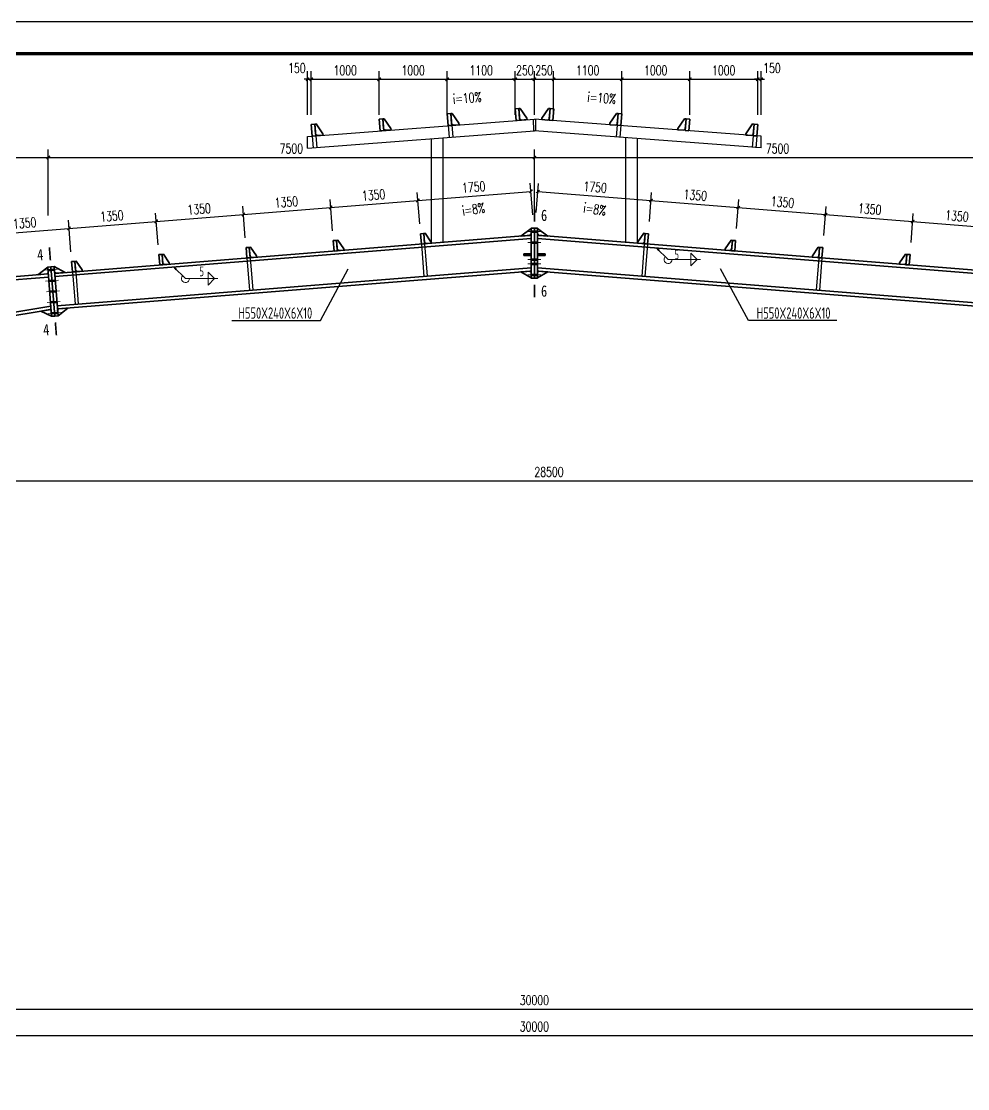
# Model space of a CAD drawing. Extents: x 14475413 to 15955882, y -732572 to -282951.
# Drawn here: x 15584954 to 15614153, y -499752 to -466825 of the extents above; entities that cross this region are included whole.
import ezdxf
from ezdxf.enums import TextEntityAlignment as Align

# ---------------------------------------------------------------- set-up
doc = ezdxf.new("R2010")
doc.units = 0
doc.header["$LTSCALE"] = 1000
doc.header["$MEASUREMENT"] = 0
for name, color, linetype, lineweight in [('10', 7, 'Continuous', 35), ('114', 2, 'Continuous', 18), ('12', 2, 'Continuous', 35), ('14', 2, 'Continuous', 35), ('焊缝标注', 9, 'Continuous', 18)]:
    doc.layers.add(name, color=color, linetype=linetype, lineweight=lineweight)
for name, color, linetype in [('11', 3, 'Continuous'), ('3T_WOOD', 21, 'Continuous'), ('BALCONY', 6, 'Continuous'), ('DIM_SYMB', 3, 'Continuous'), ('PUB_DIM', 3, 'Continuous'), ('PUB_TEXT', 7, 'Continuous'), ('TK', 4, 'Continuous')]:
    doc.layers.add(name, color=color, linetype=linetype)
doc.styles.add('_TCH_DIM', font='SIMPLEX', dxfattribs={"bigfont": 'GBCBIG'})
doc.styles.add('_TCH_DIM_T3', font='SIMPLEX', dxfattribs={"width": 0.705882, "bigfont": 'GBCBIG'})
doc.styles.add('FromPkpm', font='Pkpmeng', dxfattribs={"width": 0.7, "bigfont": 'hztxt'})
doc.styles.add('TSSD_Dimension', font='Tssdeng.shx', dxfattribs={"width": 0.7, "bigfont": 'hztxt.shx'})
doc.styles.add('图框字体', font='', dxfattribs={"width": 0.8})
doc.styles.get('图框字体').set_extended_font_data('NSimSun')
doc.dimstyles.new('_TCH_ARCH&&100', dxfattribs={"dimtxt": 297.5, "dimasz": 100, "dimexe": 250, "dimexo": 300, "dimgap": 126.25, "dimtad": 1, "dimdec": 0, "dimzin": 0, "dimdsep": 46, "dimtxsty": '_TCH_DIM_T3', "dimblk": 'ARCHTICK', "dimcen": 0.09, "dimclrt": 7, "dimazin": 2, "dimtfac": 1, "dimtdec": 0, "dimtix": 1, "dimtmove": 2, "dimatfit": 3, "dimfxl": 0, "dimtolj": 1, "dimtzin": 0, "dimarcsym": 0})

# ---------------------------------------------------------------- blocks, each defined once
blk = doc.blocks.new('_ArchTick')
at = {"color": 0, "linetype": 'ByBlock', "const_width": 0.4}
blk.add_lwpolyline([(-0.5, -0.5), (0.5, 0.5)], dxfattribs=at)
blk = doc.blocks.new('*D1702')
at = {"layer": 'Defpoints', "color": 0}
for p in [(1094288, 242662), (1094176, 241260), (1094288, 241260)]:
    blk.add_point(p, dxfattribs=at)
at = {"layer": 'PUB_DIM', "color": 0, "lineweight": -2}
for p, q in [((1094176, 241560), (1094176, 242912)), ((1094288, 241560), (1094288, 242912)), ((1094176, 242662), (1094076, 242662)), ((1094176, 242662), (1094288, 242662)), ((1094288, 242662), (1094388, 242662))]:
    blk.add_line(p, q, dxfattribs=at)
at = {"layer": 'PUB_DIM', "color": 0, "lineweight": -2, "xscale": 100, "yscale": 100, "zscale": 100}
for p, rotation in [((1094176, 242662), 359.9986484947463), ((1094288, 242662), 179.9986484947463)]:
    blk.add_blockref('_ArchTick', p, dxfattribs=dict(at, rotation=rotation))
at = {"layer": 'PUB_DIM', "color": 7, "insert": (1093846, 243007), "char_height": 297.5, "attachment_point": 5, "rotation": 359.9986, "style": '_TCH_DIM_T3'}
blk.add_mtext('\\A1;150', dxfattribs=at)
blk = doc.blocks.new('*D1703')
at = {"layer": 'Defpoints', "color": 0}
for p in [(1096385, 242662), (1094288, 241260), (1096385, 241260)]:
    blk.add_point(p, dxfattribs=at)
at = {"layer": 'PUB_DIM', "color": 0, "lineweight": -2}
for p, q in [((1094288, 241560), (1094288, 242912)), ((1096385, 241560), (1096385, 242912)), ((1094288, 242662), (1096385, 242662))]:
    blk.add_line(p, q, dxfattribs=at)
at = {"layer": 'PUB_DIM', "color": 0, "lineweight": -2, "xscale": 100, "yscale": 100, "zscale": 100}
for p, rotation in [((1094288, 242662), 179.9986484947437), ((1096385, 242662), 359.9986484947437)]:
    blk.add_blockref('_ArchTick', p, dxfattribs=dict(at, rotation=rotation))
at = {"layer": 'PUB_DIM', "color": 7, "insert": (1095337, 242937), "char_height": 297.5, "attachment_point": 5, "rotation": 359.9986, "style": '_TCH_DIM_T3'}
blk.add_mtext('\\A1;1000', dxfattribs=at)
blk = doc.blocks.new('*D1704')
at = {"layer": 'Defpoints', "color": 0}
for p in [(1098483, 242662), (1096385, 241260), (1098483, 241260)]:
    blk.add_point(p, dxfattribs=at)
at = {"layer": 'PUB_DIM', "color": 0, "lineweight": -2}
for p, q in [((1096385, 241560), (1096385, 242912)), ((1098483, 241560), (1098483, 242912)), ((1096385, 242662), (1098483, 242662))]:
    blk.add_line(p, q, dxfattribs=at)
at = {"layer": 'PUB_DIM', "color": 0, "lineweight": -2, "xscale": 100, "yscale": 100, "zscale": 100}
for p, rotation in [((1096385, 242662), 179.9986484947441), ((1098483, 242662), 359.998648494744)]:
    blk.add_blockref('_ArchTick', p, dxfattribs=dict(at, rotation=rotation))
at = {"layer": 'PUB_DIM', "color": 7, "insert": (1097434, 242937), "char_height": 297.5, "attachment_point": 5, "rotation": 359.9986, "style": '_TCH_DIM_T3'}
blk.add_mtext('\\A1;1000', dxfattribs=at)
blk = doc.blocks.new('*D1705')
at = {"layer": 'Defpoints', "color": 0}
for p in [(1100584, 242662), (1098483, 241260), (1100583, 241260)]:
    blk.add_point(p, dxfattribs=at)
at = {"layer": 'PUB_DIM', "color": 0, "lineweight": -2}
for p, q in [((1098483, 241560), (1098483, 242912)), ((1100583, 241560), (1100584, 242912)), ((1098483, 242662), (1100584, 242662))]:
    blk.add_line(p, q, dxfattribs=at)
at = {"layer": 'PUB_DIM', "color": 0, "lineweight": -2, "xscale": 100, "yscale": 100, "zscale": 100}
for p, rotation in [((1098483, 242662), 179.9986484947436), ((1100584, 242662), 359.9986484947436)]:
    blk.add_blockref('_ArchTick', p, dxfattribs=dict(at, rotation=rotation))
at = {"layer": 'PUB_DIM', "color": 7, "insert": (1099533, 242937), "char_height": 297.5, "attachment_point": 5, "rotation": 359.9986, "style": '_TCH_DIM_T3'}
blk.add_mtext('\\A1;1100', dxfattribs=at)
blk = doc.blocks.new('*D1706')
at = {"layer": 'Defpoints', "color": 0}
for p in [(1101176, 242662), (1100583, 241260), (1101176, 241260)]:
    blk.add_point(p, dxfattribs=at)
at = {"layer": 'PUB_DIM', "color": 0, "lineweight": -2}
for p, q in [((1100583, 241560), (1100584, 242912)), ((1101176, 241560), (1101176, 242912)), ((1100584, 242662), (1100484, 242662)), ((1100584, 242662), (1101176, 242662)), ((1101176, 242662), (1101276, 242662))]:
    blk.add_line(p, q, dxfattribs=at)
at = {"layer": 'PUB_DIM', "color": 0, "lineweight": -2, "xscale": 100, "yscale": 100, "zscale": 100}
for p, rotation in [((1100584, 242662), 359.9986484947433), ((1101176, 242662), 179.9986484947433)]:
    blk.add_blockref('_ArchTick', p, dxfattribs=dict(at, rotation=rotation))
at = {"layer": 'PUB_DIM', "color": 7, "insert": (1100880, 242937), "char_height": 297.5, "attachment_point": 5, "rotation": 359.9986, "style": '_TCH_DIM_T3'}
blk.add_mtext('\\A1;250', dxfattribs=at)
blk = doc.blocks.new('*D1707')
at = {"layer": 'Defpoints', "color": 0}
for p in [(1108176, 242662), (1108065, 241260), (1108176, 241260)]:
    blk.add_point(p, dxfattribs=at)
at = {"layer": 'PUB_DIM', "color": 0, "lineweight": -2}
for p, q in [((1108065, 241560), (1108065, 242912)), ((1108176, 241560), (1108176, 242912)), ((1108065, 242662), (1107965, 242662)), ((1108065, 242662), (1108176, 242662)), ((1108176, 242662), (1108276, 242662))]:
    blk.add_line(p, q, dxfattribs=at)
at = {"layer": 'PUB_DIM', "color": 0, "lineweight": -2, "xscale": 100, "yscale": 100, "zscale": 100}
for p, rotation in [((1108065, 242662), 0.001351505253710528), ((1108176, 242662), 180.0013515052537)]:
    blk.add_blockref('_ArchTick', p, dxfattribs=dict(at, rotation=rotation))
at = {"layer": 'PUB_DIM', "color": 7, "insert": (1108506, 243007), "char_height": 297.5, "attachment_point": 5, "rotation": 0.0014, "style": '_TCH_DIM_T3'}
blk.add_mtext('\\A1;150', dxfattribs=at)
blk = doc.blocks.new('*D1708')
at = {"layer": 'Defpoints', "color": 0}
for p in [(1108065, 242662), (1105968, 241260), (1108065, 241260)]:
    blk.add_point(p, dxfattribs=at)
at = {"layer": 'PUB_DIM', "color": 0, "lineweight": -2}
for p, q in [((1105968, 241560), (1105968, 242912)), ((1108065, 241560), (1108065, 242912)), ((1105968, 242662), (1108065, 242662))]:
    blk.add_line(p, q, dxfattribs=at)
at = {"layer": 'PUB_DIM', "color": 0, "lineweight": -2, "xscale": 100, "yscale": 100, "zscale": 100}
for p, rotation in [((1105968, 242662), 180.0013515052563), ((1108065, 242662), 0.001351505256248781)]:
    blk.add_blockref('_ArchTick', p, dxfattribs=dict(at, rotation=rotation))
at = {"layer": 'PUB_DIM', "color": 7, "insert": (1107016, 242937), "char_height": 297.5, "attachment_point": 5, "rotation": 0.0014, "style": '_TCH_DIM_T3'}
blk.add_mtext('\\A1;1000', dxfattribs=at)
blk = doc.blocks.new('*D1709')
at = {"layer": 'Defpoints', "color": 0}
for p in [(1105968, 242662), (1103869, 241260), (1105968, 241260)]:
    blk.add_point(p, dxfattribs=at)
at = {"layer": 'PUB_DIM', "color": 0, "lineweight": -2}
for p, q in [((1103869, 241560), (1103869, 242912)), ((1105968, 241560), (1105968, 242912)), ((1103869, 242662), (1105968, 242662))]:
    blk.add_line(p, q, dxfattribs=at)
at = {"layer": 'PUB_DIM', "color": 0, "lineweight": -2, "xscale": 100, "yscale": 100, "zscale": 100}
for p, rotation in [((1103869, 242662), 180.001351505256), ((1105968, 242662), 0.001351505255968893)]:
    blk.add_blockref('_ArchTick', p, dxfattribs=dict(at, rotation=rotation))
at = {"layer": 'PUB_DIM', "color": 7, "insert": (1104919, 242937), "char_height": 297.5, "attachment_point": 5, "rotation": 0.0014, "style": '_TCH_DIM_T3'}
blk.add_mtext('\\A1;1000', dxfattribs=at)
blk = doc.blocks.new('*D1710')
at = {"layer": 'Defpoints', "color": 0}
for p in [(1103869, 242662), (1101769, 241260), (1103869, 241260)]:
    blk.add_point(p, dxfattribs=at)
at = {"layer": 'PUB_DIM', "color": 0, "lineweight": -2}
for p, q in [((1101769, 241560), (1101769, 242912)), ((1103869, 241560), (1103869, 242912)), ((1101769, 242662), (1103869, 242662))]:
    blk.add_line(p, q, dxfattribs=at)
at = {"layer": 'PUB_DIM', "color": 0, "lineweight": -2, "xscale": 100, "yscale": 100, "zscale": 100}
for p, rotation in [((1101769, 242662), 180.0013515052564), ((1103869, 242662), 0.001351505256376004)]:
    blk.add_blockref('_ArchTick', p, dxfattribs=dict(at, rotation=rotation))
at = {"layer": 'PUB_DIM', "color": 7, "insert": (1102819, 242937), "char_height": 297.5, "attachment_point": 5, "rotation": 0.0014, "style": '_TCH_DIM_T3'}
blk.add_mtext('\\A1;1100', dxfattribs=at)
blk = doc.blocks.new('*D1711')
at = {"layer": 'Defpoints', "color": 0}
for p in [(1101769, 242662), (1101176, 241260), (1101769, 241260)]:
    blk.add_point(p, dxfattribs=at)
at = {"layer": 'PUB_DIM', "color": 0, "lineweight": -2}
for p, q in [((1101176, 241560), (1101176, 242912)), ((1101769, 241560), (1101769, 242912)), ((1101176, 242662), (1101076, 242662)), ((1101176, 242662), (1101769, 242662)), ((1101769, 242662), (1101869, 242662))]:
    blk.add_line(p, q, dxfattribs=at)
at = {"layer": 'PUB_DIM', "color": 0, "lineweight": -2, "xscale": 100, "yscale": 100, "zscale": 100}
for p, rotation in [((1101176, 242662), 0.001351505256668162), ((1101769, 242662), 180.0013515052567)]:
    blk.add_blockref('_ArchTick', p, dxfattribs=dict(at, rotation=rotation))
at = {"layer": 'PUB_DIM', "color": 7, "insert": (1101473, 242937), "char_height": 297.5, "attachment_point": 5, "rotation": 0.0014, "style": '_TCH_DIM_T3'}
blk.add_mtext('\\A1;250', dxfattribs=at)
blk = doc.blocks.new('GeYuanFrame_62584068', base_point=(20.09, 4.53))
at = {"layer": 'TK'}
blk.add_lwpolyline([(20.09, 4.53), (20.09, 598.53), (1491.09, 598.53), (1491.09, 4.53)], close=True, dxfattribs=at)
at = {"layer": 'TK', "const_width": 1}
blk.add_lwpolyline([(45.09, 588.53), (1481.09, 588.53), (1481.09, 14.53), (45.09, 14.53)], close=True, dxfattribs=at)
blk = doc.blocks.new('*D718')
at = {"layer": 'Defpoints', "color": 0}
for p in [(15629734, -481001), (15572734, -481816), (15629734, -481816)]:
    blk.add_point(p, dxfattribs=at)
at = {"layer": 'PUB_DIM', "color": 0, "lineweight": -2}
for p, q in [((15572734, -481516), (15572734, -480751)), ((15572734, -481001), (15629734, -481001)), ((15629734, -481516), (15629734, -480751))]:
    blk.add_line(p, q, dxfattribs=at)
at = {"layer": 'PUB_DIM', "color": 0, "lineweight": -2, "xscale": 100, "yscale": 100, "zscale": 100, "rotation": 180}
blk.add_blockref('_ArchTick', (15572734, -481001), dxfattribs=at)
at = {"layer": 'PUB_DIM', "color": 0, "lineweight": -2, "xscale": 100, "yscale": 100, "zscale": 100}
blk.add_blockref('_ArchTick', (15629734, -481001), dxfattribs=at)
at = {"layer": 'PUB_DIM', "color": 7, "insert": (15601234, -480726), "char_height": 297.5, "attachment_point": 5, "style": '_TCH_DIM_T3'}
blk.add_mtext('\\A1;28500', dxfattribs=at)
blk = doc.blocks.new('*D731')
at = {"layer": 'Defpoints', "color": 0}
for p in [(15586424, -473213), (15583815, -474452), (15586506, -474237)]:
    blk.add_point(p, dxfattribs=at)
at = {"layer": 'PUB_DIM', "color": 0, "lineweight": -2}
for p, q in [((15586482, -473938), (15586404, -472963)), ((15583791, -474153), (15583713, -473179)), ((15583733, -473428), (15586424, -473213))]:
    blk.add_line(p, q, dxfattribs=at)
at = {"layer": 'PUB_DIM', "color": 0, "lineweight": -2, "xscale": 100, "yscale": 100, "zscale": 100}
for p, rotation in [((15586424, -473213), 4.577762050037632), ((15583733, -473428), 184.5777620500376)]:
    blk.add_blockref('_ArchTick', p, dxfattribs=dict(at, rotation=rotation))
at = {"layer": 'PUB_DIM', "color": 7, "insert": (15585057, -473046), "char_height": 297.5, "attachment_point": 5, "rotation": 4.5778, "style": '_TCH_DIM_T3'}
blk.add_mtext('\\A1;1350', dxfattribs=at)
blk = doc.blocks.new('*D732')
at = {"layer": 'Defpoints', "color": 0}
for p in [(15589116, -472997), (15589198, -474021), (15586506, -474237)]:
    blk.add_point(p, dxfattribs=at)
at = {"layer": 'PUB_DIM', "color": 0, "lineweight": -2}
for p, q in [((15589174, -473722), (15589096, -472748)), ((15586482, -473938), (15586404, -472963)), ((15586424, -473213), (15589116, -472997))]:
    blk.add_line(p, q, dxfattribs=at)
at = {"layer": 'PUB_DIM', "color": 0, "lineweight": -2, "xscale": 100, "yscale": 100, "zscale": 100}
for p, rotation in [((15586424, -473213), 184.5777620500391), ((15589116, -472997), 4.57776205003912)]:
    blk.add_blockref('_ArchTick', p, dxfattribs=dict(at, rotation=rotation))
at = {"layer": 'PUB_DIM', "color": 7, "insert": (15587748, -472831), "char_height": 297.5, "attachment_point": 5, "rotation": 4.5778, "style": '_TCH_DIM_T3'}
blk.add_mtext('\\A1;1350', dxfattribs=at)
blk = doc.blocks.new('*D733')
at = {"layer": 'Defpoints', "color": 0}
for p in [(15591807, -472782), (15591889, -473806), (15589198, -474021)]:
    blk.add_point(p, dxfattribs=at)
at = {"layer": 'PUB_DIM', "color": 0, "lineweight": -2}
for p, q in [((15589174, -473722), (15589096, -472748)), ((15589116, -472997), (15591807, -472782)), ((15591865, -473507), (15591787, -472532))]:
    blk.add_line(p, q, dxfattribs=at)
at = {"layer": 'PUB_DIM', "color": 0, "lineweight": -2, "xscale": 100, "yscale": 100, "zscale": 100}
for p, rotation in [((15591807, -472782), 4.577762050039158), ((15589116, -472997), 184.5777620500392)]:
    blk.add_blockref('_ArchTick', p, dxfattribs=dict(at, rotation=rotation))
at = {"layer": 'PUB_DIM', "color": 7, "insert": (15590439, -472615), "char_height": 297.5, "attachment_point": 5, "rotation": 4.5778, "style": '_TCH_DIM_T3'}
blk.add_mtext('\\A1;1350', dxfattribs=at)
blk = doc.blocks.new('*D734')
at = {"layer": 'Defpoints', "color": 0}
for p in [(15594498, -472566), (15591889, -473806), (15594580, -473590)]:
    blk.add_point(p, dxfattribs=at)
at = {"layer": 'PUB_DIM', "color": 0, "lineweight": -2}
for p, q in [((15594556, -473291), (15594478, -472317)), ((15591865, -473507), (15591787, -472532)), ((15591807, -472782), (15594498, -472566))]:
    blk.add_line(p, q, dxfattribs=at)
at = {"layer": 'PUB_DIM', "color": 0, "lineweight": -2, "xscale": 100, "yscale": 100, "zscale": 100}
for p, rotation in [((15594498, -472566), 4.577762050038993), ((15591807, -472782), 184.577762050039)]:
    blk.add_blockref('_ArchTick', p, dxfattribs=dict(at, rotation=rotation))
at = {"layer": 'PUB_DIM', "color": 7, "insert": (15593131, -472400), "char_height": 297.5, "attachment_point": 5, "rotation": 4.5778, "style": '_TCH_DIM_T3'}
blk.add_mtext('\\A1;1350', dxfattribs=at)
blk = doc.blocks.new('*D735')
at = {"layer": 'Defpoints', "color": 0}
for p in [(15597190, -472351), (15597272, -473375), (15594580, -473590)]:
    blk.add_point(p, dxfattribs=at)
at = {"layer": 'PUB_DIM', "color": 0, "lineweight": -2}
for p, q in [((15597248, -473076), (15597170, -472101)), ((15594556, -473291), (15594478, -472317)), ((15594498, -472566), (15597190, -472351))]:
    blk.add_line(p, q, dxfattribs=at)
at = {"layer": 'PUB_DIM', "color": 0, "lineweight": -2, "xscale": 100, "yscale": 100, "zscale": 100}
for p, rotation in [((15594498, -472566), 184.577762050038), ((15597190, -472351), 4.577762050037963)]:
    blk.add_blockref('_ArchTick', p, dxfattribs=dict(at, rotation=rotation))
at = {"layer": 'PUB_DIM', "color": 7, "insert": (15595822, -472184), "char_height": 297.5, "attachment_point": 5, "rotation": 4.5778, "style": '_TCH_DIM_T3'}
blk.add_mtext('\\A1;1350', dxfattribs=at)
blk = doc.blocks.new('*D736')
at = {"layer": 'Defpoints', "color": 0}
for p in [(15600679, -472071), (15600761, -473095), (15597272, -473375)]:
    blk.add_point(p, dxfattribs=at)
at = {"layer": 'PUB_DIM', "color": 0, "lineweight": -2}
for p, q in [((15600737, -472796), (15600659, -471822)), ((15597248, -473076), (15597170, -472101)), ((15597190, -472351), (15600679, -472071))]:
    blk.add_line(p, q, dxfattribs=at)
at = {"layer": 'PUB_DIM', "color": 0, "lineweight": -2, "xscale": 100, "yscale": 100, "zscale": 100}
for p, rotation in [((15600679, -472071), 4.577762050039184), ((15597190, -472351), 184.5777620500392)]:
    blk.add_blockref('_ArchTick', p, dxfattribs=dict(at, rotation=rotation))
at = {"layer": 'PUB_DIM', "color": 7, "insert": (15598912, -471937), "char_height": 297.5, "attachment_point": 5, "rotation": 4.5778, "style": '_TCH_DIM_T3'}
blk.add_mtext('\\A1;1750', dxfattribs=at)
blk = doc.blocks.new('*D737')
at = {"layer": 'Defpoints', "color": 0}
for p in [(15604382, -472354), (15600818, -473017), (15604307, -473296)]:
    blk.add_point(p, dxfattribs=at)
at = {"layer": 'PUB_DIM', "color": 0, "lineweight": -2}
for p, q in [((15600842, -472718), (15600913, -471826)), ((15600893, -472075), (15604382, -472354)), ((15604331, -472997), (15604402, -472105))]:
    blk.add_line(p, q, dxfattribs=at)
at = {"layer": 'PUB_DIM', "color": 0, "lineweight": -2, "xscale": 100, "yscale": 100, "zscale": 100}
for p, rotation in [((15600893, -472075), 175.4260688245866), ((15604382, -472354), 355.4260688245866)]:
    blk.add_blockref('_ArchTick', p, dxfattribs=dict(at, rotation=rotation))
at = {"layer": 'PUB_DIM', "color": 7, "insert": (15602660, -471941), "char_height": 297.5, "attachment_point": 5, "rotation": 355.4261, "style": '_TCH_DIM_T3'}
blk.add_mtext('\\A1;1750', dxfattribs=at)
blk = doc.blocks.new('*D738')
at = {"layer": 'Defpoints', "color": 0}
for p in [(15607074, -472570), (15604307, -473296), (15606998, -473512)]:
    blk.add_point(p, dxfattribs=at)
at = {"layer": 'PUB_DIM', "color": 0, "lineweight": -2}
for p, q in [((15604331, -472997), (15604402, -472105)), ((15604382, -472354), (15607074, -472570)), ((15607022, -473213), (15607094, -472320))]:
    blk.add_line(p, q, dxfattribs=at)
at = {"layer": 'PUB_DIM', "color": 0, "lineweight": -2, "xscale": 100, "yscale": 100, "zscale": 100}
for p, rotation in [((15604382, -472354), 175.4260688245861), ((15607074, -472570), 355.4260688245861)]:
    blk.add_blockref('_ArchTick', p, dxfattribs=dict(at, rotation=rotation))
at = {"layer": 'PUB_DIM', "color": 7, "insert": (15605750, -472188), "char_height": 297.5, "attachment_point": 5, "rotation": 355.4261, "style": '_TCH_DIM_T3'}
blk.add_mtext('\\A1;1350', dxfattribs=at)
blk = doc.blocks.new('*D739')
at = {"layer": 'Defpoints', "color": 0}
for p in [(15609765, -472785), (15606998, -473512), (15609690, -473727)]:
    blk.add_point(p, dxfattribs=at)
at = {"layer": 'PUB_DIM', "color": 0, "lineweight": -2}
for p, q in [((15607022, -473213), (15607094, -472320)), ((15607074, -472570), (15609765, -472785)), ((15609714, -473428), (15609785, -472536))]:
    blk.add_line(p, q, dxfattribs=at)
at = {"layer": 'PUB_DIM', "color": 0, "lineweight": -2, "xscale": 100, "yscale": 100, "zscale": 100}
for p, rotation in [((15607074, -472570), 175.4260688245874), ((15609765, -472785), 355.4260688245874)]:
    blk.add_blockref('_ArchTick', p, dxfattribs=dict(at, rotation=rotation))
at = {"layer": 'PUB_DIM', "color": 7, "insert": (15608441, -472403), "char_height": 297.5, "attachment_point": 5, "rotation": 355.4261, "style": '_TCH_DIM_T3'}
blk.add_mtext('\\A1;1350', dxfattribs=at)
blk = doc.blocks.new('*D740')
at = {"layer": 'Defpoints', "color": 0}
for p in [(15612456, -473000), (15609690, -473727), (15612381, -473942)]:
    blk.add_point(p, dxfattribs=at)
at = {"layer": 'PUB_DIM', "color": 0, "lineweight": -2}
for p, q in [((15609714, -473428), (15609785, -472536)), ((15609765, -472785), (15612456, -473000)), ((15612405, -473643), (15612476, -472751))]:
    blk.add_line(p, q, dxfattribs=at)
at = {"layer": 'PUB_DIM', "color": 0, "lineweight": -2, "xscale": 100, "yscale": 100, "zscale": 100}
for p, rotation in [((15609765, -472785), 175.4260688245857), ((15612456, -473000), 355.4260688245857)]:
    blk.add_blockref('_ArchTick', p, dxfattribs=dict(at, rotation=rotation))
at = {"layer": 'PUB_DIM', "color": 7, "insert": (15611133, -472618), "char_height": 297.5, "attachment_point": 5, "rotation": 355.4261, "style": '_TCH_DIM_T3'}
blk.add_mtext('\\A1;1350', dxfattribs=at)
blk = doc.blocks.new('*D741')
at = {"layer": 'Defpoints', "color": 0}
for p in [(15615148, -473215), (15612381, -473942), (15615073, -474158)]:
    blk.add_point(p, dxfattribs=at)
at = {"layer": 'PUB_DIM', "color": 0, "lineweight": -2}
for p, q in [((15612405, -473643), (15612476, -472751)), ((15612456, -473000), (15615148, -473215)), ((15615096, -473859), (15615168, -472966))]:
    blk.add_line(p, q, dxfattribs=at)
at = {"layer": 'PUB_DIM', "color": 0, "lineweight": -2, "xscale": 100, "yscale": 100, "zscale": 100}
for p, rotation in [((15612456, -473000), 175.4260688245866), ((15615148, -473215), 355.4260688245866)]:
    blk.add_blockref('_ArchTick', p, dxfattribs=dict(at, rotation=rotation))
at = {"layer": 'PUB_DIM', "color": 7, "insert": (15613824, -472834), "char_height": 297.5, "attachment_point": 5, "rotation": 355.4261, "style": '_TCH_DIM_T3'}
blk.add_mtext('\\A1;1350', dxfattribs=at)
blk = doc.blocks.new('*D749')
at = {"layer": 'Defpoints', "color": 0}
for p in [(15585786, -471025), (15570786, -473116), (15585786, -473116)]:
    blk.add_point(p, dxfattribs=at)
at = {"layer": 'PUB_DIM', "color": 0, "lineweight": -2}
for p, q in [((15570786, -472816), (15570786, -470775)), ((15585786, -472816), (15585786, -470775)), ((15570786, -471025), (15585786, -471025))]:
    blk.add_line(p, q, dxfattribs=at)
at = {"layer": 'PUB_DIM', "color": 0, "lineweight": -2, "xscale": 100, "yscale": 100, "zscale": 100, "rotation": 180}
blk.add_blockref('_ArchTick', (15570786, -471025), dxfattribs=at)
at = {"layer": 'PUB_DIM', "color": 0, "lineweight": -2, "xscale": 100, "yscale": 100, "zscale": 100}
blk.add_blockref('_ArchTick', (15585786, -471025), dxfattribs=at)
at = {"layer": 'PUB_DIM', "color": 7, "insert": (15578286, -470750), "char_height": 297.5, "attachment_point": 5, "style": '_TCH_DIM_T3'}
blk.add_mtext('\\A1;7500', dxfattribs=at)
blk = doc.blocks.new('*D750')
at = {"layer": 'Defpoints', "color": 0}
for p in [(15600786, -471025), (15585786, -473116), (15600786, -473116)]:
    blk.add_point(p, dxfattribs=at)
at = {"layer": 'PUB_DIM', "color": 0, "lineweight": -2}
for p, q in [((15585786, -472816), (15585786, -470775)), ((15600786, -472816), (15600786, -470775)), ((15585786, -471025), (15600786, -471025))]:
    blk.add_line(p, q, dxfattribs=at)
at = {"layer": 'PUB_DIM', "color": 0, "lineweight": -2, "xscale": 100, "yscale": 100, "zscale": 100, "rotation": 180}
blk.add_blockref('_ArchTick', (15585786, -471025), dxfattribs=at)
at = {"layer": 'PUB_DIM', "color": 0, "lineweight": -2, "xscale": 100, "yscale": 100, "zscale": 100}
blk.add_blockref('_ArchTick', (15600786, -471025), dxfattribs=at)
at = {"layer": 'PUB_DIM', "color": 7, "insert": (15593286, -470750), "char_height": 297.5, "attachment_point": 5, "style": '_TCH_DIM_T3'}
blk.add_mtext('\\A1;7500', dxfattribs=at)
blk = doc.blocks.new('*D751')
at = {"layer": 'Defpoints', "color": 0}
for p in [(15615786, -471025), (15600786, -473116), (15615786, -473116)]:
    blk.add_point(p, dxfattribs=at)
at = {"layer": 'PUB_DIM', "color": 0, "lineweight": -2}
for p, q in [((15600786, -472816), (15600786, -470775)), ((15615786, -472816), (15615786, -470775)), ((15600786, -471025), (15615786, -471025))]:
    blk.add_line(p, q, dxfattribs=at)
at = {"layer": 'PUB_DIM', "color": 0, "lineweight": -2, "xscale": 100, "yscale": 100, "zscale": 100, "rotation": 180}
blk.add_blockref('_ArchTick', (15600786, -471025), dxfattribs=at)
at = {"layer": 'PUB_DIM', "color": 0, "lineweight": -2, "xscale": 100, "yscale": 100, "zscale": 100}
blk.add_blockref('_ArchTick', (15615786, -471025), dxfattribs=at)
at = {"layer": 'PUB_DIM', "color": 7, "insert": (15608286, -470750), "char_height": 297.5, "attachment_point": 5, "style": '_TCH_DIM_T3'}
blk.add_mtext('\\A1;7500', dxfattribs=at)
blk = doc.blocks.new('*D791')
at = {"layer": 'Defpoints', "color": 0}
for p in [(15570784, -495378), (15630784, -495378), (15630784, -497297)]:
    blk.add_point(p, dxfattribs=at)
at = {"layer": 'PUB_DIM', "color": 0, "lineweight": -2}
for p, q in [((15570784, -495678), (15570784, -497547)), ((15630784, -495678), (15630784, -497547)), ((15570784, -497297), (15630784, -497297))]:
    blk.add_line(p, q, dxfattribs=at)
at = {"layer": 'PUB_DIM', "color": 0, "lineweight": -2, "xscale": 100, "yscale": 100, "zscale": 100, "rotation": 180}
blk.add_blockref('_ArchTick', (15570784, -497297), dxfattribs=at)
at = {"layer": 'PUB_DIM', "color": 0, "lineweight": -2, "xscale": 100, "yscale": 100, "zscale": 100}
blk.add_blockref('_ArchTick', (15630784, -497297), dxfattribs=at)
at = {"layer": 'PUB_DIM', "color": 7, "insert": (15600784, -497022), "char_height": 297.5, "attachment_point": 5, "style": '_TCH_DIM_T3'}
blk.add_mtext('\\A1;30000', dxfattribs=at)
blk = doc.blocks.new('*D793')
at = {"layer": 'Defpoints', "color": 0}
for p in [(15570784, -496428), (15630784, -496428), (15630784, -498111)]:
    blk.add_point(p, dxfattribs=at)
at = {"layer": 'PUB_DIM', "color": 0, "lineweight": -2}
for p, q in [((15570784, -496728), (15570784, -498361)), ((15630784, -496728), (15630784, -498361)), ((15570784, -498111), (15630784, -498111))]:
    blk.add_line(p, q, dxfattribs=at)
at = {"layer": 'PUB_DIM', "color": 0, "lineweight": -2, "xscale": 100, "yscale": 100, "zscale": 100, "rotation": 180}
blk.add_blockref('_ArchTick', (15570784, -498111), dxfattribs=at)
at = {"layer": 'PUB_DIM', "color": 0, "lineweight": -2, "xscale": 100, "yscale": 100, "zscale": 100}
blk.add_blockref('_ArchTick', (15630784, -498111), dxfattribs=at)
at = {"layer": 'PUB_DIM', "color": 7, "insert": (15600784, -497836), "char_height": 297.5, "attachment_point": 5, "style": '_TCH_DIM_T3'}
blk.add_mtext('\\A1;30000', dxfattribs=at)
blk = doc.blocks.new('4WE443243424')
for p, q in [((1101139.3, 241429.2), (1101143.4, 241068.4)), ((1101209.4, 241429.5), (1101207.1, 241068.5)), ((1098512.7, 241231.9, 4059), (1098546.5, 240873.6, 4059)), ((1098624.9, 241241.4, 4059), (1098655.4, 240882.9, 4059)), ((1103728, 241241.4, 4059), (1103697.5, 240882.9, 4059)), ((1103840.1, 241231.9, 4059), (1103806.3, 240873.6, 4059)), ((1094316.6, 240909.2, 12177), (1094350.4, 240550.9, 12177)), ((1094428.8, 240918.7, 12177), (1094459.2, 240560.1, 12177)), ((1107924.1, 240918.7, 12177), (1107893.6, 240560.1, 12177)), ((1108036.3, 240909.2, 12177), (1108002.5, 240550.9, 12177))]:
    blk.add_line(p, q)
at = {"layer": '11'}
for p, q in [((1094176.4, 240896.8, 4735.5), (1101176.4, 241432.3)), ((1108176.4, 240905.4, 4735.5), (1101176.4, 241432.3)), ((1094176.4, 240535.7, 4735.5), (1101176.4, 241071.2)), ((1108176.4, 240544.3, 4735.5), (1101176.4, 241071.2)), ((1094176.4, 240535.7), (1094176.4, 240896.8)), ((1097996.4, 237618.3), (1097996.4, 240816.2)), ((1098356.4, 237639.9), (1098356.4, 240846.8)), ((1103996.4, 237639.9), (1103996.4, 240846.8)), ((1104356.4, 237618.3), (1104356.4, 240816.2)), ((1108176.4, 240544.3), (1108176.4, 240905.4))]:
    blk.add_line(p, q, dxfattribs=at)
at = {"layer": '12', "color": 6}
for p, q in [((1100693.8, 241758.8), (1100581.7, 241749.6)), ((1100581.7, 241749.6), (1100611, 241390.8)), ((1100693.8, 241758.8), (1100738.7, 241762.4)), ((1100723.1, 241400), (1100693.8, 241758.8)), ((1100719.5, 241444.8), (1100693.8, 241758.8)), ((1100738.7, 241762.4), (1100943.7, 241463.2)), ((1101614.2, 241762.4), (1101409.1, 241463.2)), ((1101659, 241758.8), (1101614.2, 241762.4)), ((1101629.7, 241400), (1101659, 241758.8)), ((1101633.4, 241444.8), (1101659, 241758.8)), ((1101659, 241758.8), (1101771.2, 241749.6)), ((1101771.2, 241749.6), (1101741.8, 241390.8)), ((1096497.2, 241442.1, 8118), (1096385.1, 241432.9, 8118)), ((1096385.1, 241432.9, 8118), (1096414.4, 241074.1, 8118)), ((1096497.2, 241442.1, 8118), (1096542, 241445.8, 8118)), ((1096526.5, 241083.3, 8118), (1096497.2, 241442.1, 8118)), ((1096522.9, 241128.1, 8118), (1096497.2, 241442.1, 8118)), ((1096542, 241445.8, 8118), (1096747.1, 241146.5, 8118)), ((1098595.5, 241601, 4059), (1098483.4, 241591.8, 4059)), ((1098483.4, 241591.8, 4059), (1098512.7, 241233, 4059)), ((1098595.5, 241601, 4059), (1098640.3, 241604.6, 4059)), ((1098624.8, 241242.2, 4059), (1098595.5, 241601, 4059)), ((1098621.2, 241287, 4059), (1098595.5, 241601, 4059)), ((1098640.3, 241604.6, 4059), (1098845.4, 241305.4, 4059)), ((1100611, 241390.8), (1100723.1, 241400)), ((1100768, 241403.6), (1100719.5, 241444.8)), ((1100947.4, 241418.3), (1100768, 241403.6)), ((1100943.7, 241463.2), (1100947.4, 241418.3)), ((1101409.1, 241463.2), (1101405.5, 241418.3)), ((1101405.5, 241418.3), (1101584.9, 241403.6)), ((1101584.9, 241403.6), (1101633.4, 241444.8)), ((1101741.8, 241390.8), (1101629.7, 241400)), ((1103712.5, 241604.6, 4059), (1103507.4, 241305.4, 4059)), ((1103757.4, 241601, 4059), (1103712.5, 241604.6, 4059)), ((1103728, 241242.2, 4059), (1103757.4, 241601, 4059)), ((1103731.7, 241287, 4059), (1103757.4, 241601, 4059)), ((1103757.4, 241601, 4059), (1103869.5, 241591.8, 4059)), ((1103869.5, 241591.8, 4059), (1103840.1, 241233, 4059)), ((1105810.8, 241445.8, 8118), (1105605.7, 241146.5, 8118)), ((1105855.7, 241442.1, 8118), (1105810.8, 241445.8, 8118)), ((1105826.3, 241083.3, 8118), (1105855.7, 241442.1, 8118)), ((1105830, 241128.1, 8118), (1105855.7, 241442.1, 8118)), ((1105855.7, 241442.1, 8118), (1105967.8, 241432.9, 8118)), ((1105967.8, 241432.9, 8118), (1105938.4, 241074.1, 8118)), ((1094399.4, 241278.2, 12177), (1094287.2, 241269.1, 12177)), ((1094287.2, 241269.1, 12177), (1094316.6, 240910.3, 12177)), ((1094399.4, 241278.2, 12177), (1094444.2, 241281.9, 12177)), ((1094428.7, 240919.4, 12177), (1094399.4, 241278.2, 12177)), ((1094425, 240964.3, 12177), (1094399.4, 241278.2, 12177)), ((1094444.2, 241281.9, 12177), (1094649.3, 240982.6, 12177)), ((1096414.4, 241074.1, 8118), (1096526.5, 241083.3, 8118)), ((1096571.4, 241086.9, 8118), (1096522.9, 241128.1, 8118)), ((1096750.8, 241101.6, 8118), (1096571.4, 241086.9, 8118)), ((1096747.1, 241146.5, 8118), (1096750.8, 241101.6, 8118)), ((1098512.7, 241233, 4059), (1098624.8, 241242.2, 4059)), ((1098669.7, 241245.8, 4059), (1098621.2, 241287, 4059)), ((1098849.1, 241260.5, 4059), (1098669.7, 241245.8, 4059)), ((1098845.4, 241305.4, 4059), (1098849.1, 241260.5, 4059)), ((1103507.4, 241305.4, 4059), (1103503.8, 241260.5, 4059)), ((1103503.8, 241260.5, 4059), (1103683.2, 241245.8, 4059)), ((1103683.2, 241245.8, 4059), (1103731.7, 241287, 4059)), ((1103840.1, 241233, 4059), (1103728, 241242.2, 4059)), ((1105605.7, 241146.5, 8118), (1105602.1, 241101.6, 8118)), ((1105602.1, 241101.6, 8118), (1105781.5, 241086.9, 8118)), ((1105781.5, 241086.9, 8118), (1105830, 241128.1, 8118)), ((1105938.4, 241074.1, 8118), (1105826.3, 241083.3, 8118)), ((1107908.6, 241281.9, 12177), (1107703.6, 240982.6, 12177)), ((1107953.5, 241278.2, 12177), (1107908.6, 241281.9, 12177)), ((1107924.2, 240919.4, 12177), (1107953.5, 241278.2, 12177)), ((1107927.8, 240964.3, 12177), (1107953.5, 241278.2, 12177)), ((1107953.5, 241278.2, 12177), (1108065.6, 241269.1, 12177)), ((1108065.6, 241269.1, 12177), (1108036.3, 240910.3, 12177)), ((1094316.6, 240910.3, 12177), (1094428.7, 240919.4, 12177)), ((1094473.5, 240923.1, 12177), (1094425, 240964.3, 12177)), ((1094652.9, 240937.8, 12177), (1094473.5, 240923.1, 12177)), ((1094649.3, 240982.6, 12177), (1094652.9, 240937.8, 12177)), ((1107703.6, 240982.6, 12177), (1107699.9, 240937.8, 12177)), ((1107699.9, 240937.8, 12177), (1107879.3, 240923.1, 12177)), ((1107879.3, 240923.1, 12177), (1107927.8, 240964.3, 12177)), ((1108036.3, 240910.3, 12177), (1107924.2, 240919.4, 12177))]:
    blk.add_line(p, q, dxfattribs=at)
at = {"layer": 'PUB_DIM'}
for points in [[(1100369.9, 241879.7, 0, 0, 0), (1098176.7, 241706.9, 80, 0, 0), (1097877.6, 241683.3, 0, 0, 0)], [(1101982.9, 241879.7, 0, 0, 0), (1104176.1, 241706.9, 80, 0, 0), (1104475.2, 241683.3, 0, 0, 0)]]:
    blk.add_lwpolyline(points, format="xyseb", dxfattribs=at)
at = {"layer": 'PUB_TEXT', "style": '_TCH_DIM', "width": 0.705882}
for rotation, p in [(4.50496, (1098672.8, 241903.8)), (355.49504, (1102802.8, 241972.9))]:
    blk.add_text('i=10%', height=297.5, rotation=rotation, dxfattribs=at).set_placement(p)
at = {"layer": 'PUB_DIM'}
for base, p1, p2, angle, picture, middle in [((1094288, 242662.3), (1094176.4, 241259.7), (1094288, 241259.7), 359.99865, '*D1702', (1093846.4, 243007.3)), ((1108176.4, 242662.3), (1108064.8, 241259.7), (1108176.5, 241259.7), 0.00135, '*D1707', (1108506.4, 243007.3))]:
    dim = blk.add_linear_dim(base=base, p1=p1, p2=p2, angle=angle, text='150', dimstyle='_TCH_ARCH&&100', dxfattribs=at)
    dim.commit()
    dim.dimension.update_dxf_attribs({"geometry": picture, "text_midpoint": middle, "dimtype": 161})
for p1, p2, text, picture, middle in [((1094288, 241259.7), (1096385.1, 241259.6), '1000', '*D1703', (1095336.6, 242937.3)), ((1096385.1, 241259.6), (1098483.4, 241259.6), '1000', '*D1704', (1097434.2, 242937.3)), ((1098483.4, 241259.6), (1100583.5, 241259.5), '1100', '*D1705', (1099533.5, 242937.2)), ((1100583.5, 241259.5), (1101176.4, 241259.5), '250', '*D1706', (1100880, 242937.2)), ((1101176.4, 241259.5), (1101769.4, 241259.5), '250', '*D1711', (1101472.9, 242937.2)), ((1101769.4, 241259.5), (1103869.5, 241259.6), '1100', '*D1710', (1102819.4, 242937.2)), ((1103869.5, 241259.6), (1105967.8, 241259.6), '1000', '*D1709', (1104918.6, 242937.3)), ((1105967.8, 241259.6), (1108064.8, 241259.7), '1000', '*D1708', (1107016.3, 242937.3))]:
    dim = blk.add_aligned_dim(p1=p1, p2=p2, distance=1402.7, text=text, dimstyle='_TCH_ARCH&&100', dxfattribs=at)
    dim.commit()
    dim.dimension.update_dxf_attribs({"geometry": picture, "text_midpoint": middle})

msp = doc.modelspace()

# ---------------------------------------------------------------- hatches: boundary and pattern name
at = {"layer": '焊缝标注'}
for points in [[(15604557, -473818.3), (15604616.8, -473899.8), (15604638.1, -473878.7)], [(15589664.3, -474406), (15589724.2, -474487.5), (15589745.4, -474466.4)]]:
    msp.add_hatch(color=256, dxfattribs=at).paths.add_polyline_path(points)

# ---------------------------------------------------------------- linework, layer by layer
at = {"color": 3, "lineweight": 35, "ltscale": 100}
for p, q in [((15585983.2, -474600.2), (15600683.8, -473424.2)), ((15600883.8, -473424.2), (15615584.4, -474600.2)), ((15585991.1, -474699.9), (15600683.8, -473524.5)), ((15600883.8, -473524.5), (15615576.5, -474699.9)), ((15586062.9, -475597), (15600683.8, -474427.4)), ((15600883.8, -474427.4), (15615504.7, -475597)), ((15572283.8, -475696.2), (15585783.8, -474616.2)), ((15572283.8, -475796.5), (15585791.8, -474715.8)), ((15586070.9, -475696.7), (15600683.8, -474527.7)), ((15600883.8, -474527.7), (15615496.7, -475696.7)), ((15572283.8, -477849.9), (15585863.5, -475612.6)), ((15572283.8, -477951.3), (15585871.5, -475712.7))]:
    msp.add_line(p, q, dxfattribs=at)
at = {"layer": '10', "lineweight": 35, "ltscale": 100, "const_width": 50}
for points in [[(15600783.8, -472607.7), (15600783.8, -473007.7)], [(15585818.9, -473800.8), (15585850.8, -474199.5)], [(15600783.8, -475344.2), (15600783.8, -474944.2)], [(15586035.9, -476514.1), (15586004, -476115.4)]]:
    msp.add_lwpolyline(points, dxfattribs=at)
at = {"layer": '114', "lineweight": 18, "ltscale": 100}
for p, q in [((15600583.8, -473304.2), (15600983.8, -473304.2)), ((15600583.8, -473644.5), (15600983.8, -473644.5)), ((15600583.8, -474167.4), (15600983.8, -474167.4)), ((15600583.8, -474307.4), (15600983.8, -474307.4)), ((15585674.5, -474504.5), (15586073.3, -474472.6)), ((15600583.8, -474647.7), (15600983.8, -474647.7)), ((15585701.6, -474843.4), (15586100.4, -474811.5)), ((15585728, -475172.4), (15586126.7, -475140.5)), ((15585754.3, -475501), (15586153, -475469.1)), ((15585781.4, -475840.3), (15586180.1, -475808.4))]:
    msp.add_line(p, q, dxfattribs=at)
at = {"layer": '114', "color": 1, "lineweight": 70, "ltscale": 100}
for p, q in [((15600683.8, -473304.2), (15600883.8, -473304.2)), ((15600683.8, -473644.5), (15600883.8, -473644.5)), ((15600683.8, -474167.4), (15600883.8, -474167.4)), ((15600683.8, -474307.4), (15600883.8, -474307.4)), ((15585774.2, -474496.5), (15585973.6, -474480.6)), ((15600683.8, -474647.7), (15600883.8, -474647.7)), ((15585801.3, -474835.5), (15586000.7, -474819.5)), ((15585827.6, -475164.4), (15586027, -475148.5)), ((15585853.9, -475493), (15586053.3, -475477.1)), ((15585881.1, -475832.3), (15586080.4, -475816.3))]:
    msp.add_line(p, q, dxfattribs=at)
at = {"layer": '12', "lineweight": 35, "ltscale": 100}
for p, q in [((15597371.5, -473368.1), (15597271.8, -473376.1)), ((15597271.8, -473376.1), (15597297.3, -473695.1)), ((15597397, -473687.1), (15597371.5, -473368.1)), ((15604175.4, -473687.1), (15604200.9, -473368.1)), ((15604200.9, -473368.1), (15604300.5, -473376.1)), ((15604300.5, -473376.1), (15604275, -473695.1)), ((15591988.7, -473798.7), (15591889, -473806.7)), ((15591889, -473806.7), (15591914.5, -474125.7)), ((15592014.2, -474117.7), (15591988.7, -473798.7)), ((15594680.1, -473583.4), (15594580.4, -473591.4)), ((15594580.4, -473591.4), (15594605.9, -473910.4)), ((15594705.6, -473902.4), (15594680.1, -473583.4)), ((15597297.3, -473695.1), (15597397, -473687.1)), ((15604275, -473695.1), (15604175.4, -473687.1)), ((15606866.8, -473902.4), (15606892.3, -473583.4)), ((15606892.3, -473583.4), (15606991.9, -473591.4)), ((15606991.9, -473591.4), (15606966.4, -473910.4)), ((15609558.2, -474117.7), (15609583.7, -473798.8)), ((15609583.7, -473798.8), (15609683.3, -473806.7)), ((15609683.3, -473806.7), (15609657.8, -474125.7)), ((15589297.3, -474014.1), (15589197.6, -474022)), ((15589197.6, -474022), (15589223.1, -474341)), ((15589322.8, -474333), (15589297.3, -474014.1)), ((15591914.5, -474125.7), (15592014.2, -474117.7)), ((15594605.9, -473910.4), (15594705.6, -473902.4)), ((15606966.4, -473910.4), (15606866.8, -473902.4)), ((15609657.8, -474125.7), (15609558.2, -474117.7)), ((15612249.6, -474333), (15612275.1, -474014.1)), ((15612275.1, -474014.1), (15612374.7, -474022)), ((15612374.7, -474022), (15612349.2, -474341)), ((15586605.9, -474229.4), (15586506.2, -474237.4)), ((15586506.2, -474237.4), (15586531.7, -474556.3)), ((15586631.4, -474548.4), (15586605.9, -474229.4)), ((15589223.1, -474341), (15589322.8, -474333)), ((15612349.2, -474341), (15612249.6, -474333)), ((15586531.7, -474556.3), (15586631.4, -474548.4))]:
    msp.add_line(p, q, dxfattribs=at)
for points in [[(15597593.2, -473631.3), (15597596.4, -473671.2), (15597436.9, -473683.9), (15597393.8, -473647.2), (15597371.5, -473368.1), (15597411.4, -473364.9)], [(15603979.2, -473631.3), (15603976, -473671.2), (15604135.5, -473683.9), (15604178.5, -473647.2), (15604200.9, -473368.1), (15604161, -473364.9)], [(15592210.4, -474061.9), (15592213.6, -474101.8), (15592054.1, -474114.5), (15592011, -474077.9), (15591988.7, -473798.7), (15592028.6, -473795.6)], [(15594901.8, -473846.6), (15594905, -473886.5), (15594745.5, -473899.2), (15594702.4, -473862.5), (15594680.1, -473583.4), (15594720, -473580.2)], [(15606670.6, -473846.6), (15606667.4, -473886.5), (15606826.9, -473899.2), (15606869.9, -473862.6), (15606892.3, -473583.4), (15606852.4, -473580.3)], [(15609362, -474061.9), (15609358.8, -474101.8), (15609518.3, -474114.5), (15609561.3, -474077.9), (15609583.7, -473798.8), (15609543.8, -473795.6)], [(15589519, -474277.2), (15589522.2, -474317.1), (15589362.7, -474329.9), (15589319.6, -474293.2), (15589297.3, -474014.1), (15589337.2, -474010.9)], [(15612053.4, -474277.2), (15612050.2, -474317.1), (15612209.7, -474329.9), (15612252.7, -474293.2), (15612275.1, -474014.1), (15612235.2, -474010.9)], [(15586827.6, -474492.5), (15586830.7, -474532.4), (15586671.3, -474545.2), (15586628.2, -474508.5), (15586605.9, -474229.4), (15586645.7, -474226.2)]]:
    msp.add_lwpolyline(points, close=True, dxfattribs=at)
at = {"layer": '14', "lineweight": 35, "ltscale": 100}
for p, q in [((15600364.8, -473449.7), (15600683.8, -473214.2)), ((15600643.9, -473427.4), (15600364.8, -473449.7)), ((15600683.8, -473384.2), (15600643.9, -473427.4)), ((15600683.8, -474744.2), (15600683.8, -473207.7)), ((15600683.8, -473207.7), (15600783.8, -473207.7)), ((15600683.8, -473214.2), (15600683.8, -473384.2)), ((15600783.8, -474744.2), (15600783.8, -473207.7)), ((15600783.8, -473207.7), (15600883.8, -473207.7)), ((15600783.8, -473207.7), (15600783.8, -474744.2)), ((15600883.8, -473207.7), (15600883.8, -474744.2)), ((15600883.8, -473384.2), (15600883.8, -473214.2)), ((15600883.8, -473214.2), (15601202.8, -473449.7)), ((15600923.7, -473427.4), (15600883.8, -473384.2)), ((15601202.8, -473449.7), (15600923.7, -473427.4)), ((15600453.8, -474047.4), (15600453.8, -473997.4)), ((15600453.8, -473997.4), (15600683.8, -473997.4)), ((15600683.8, -474047.4), (15600453.8, -474047.4)), ((15600683.8, -473997.4), (15600683.8, -474047.4)), ((15601113.8, -473997.4), (15600883.8, -473997.4)), ((15600883.8, -473997.4), (15600883.8, -474047.4)), ((15600883.8, -474047.4), (15601113.8, -474047.4)), ((15601113.8, -474047.4), (15601113.8, -473997.4)), ((15585464.8, -474641.7), (15585767, -474406.8)), ((15585767, -474406.8), (15585866.7, -474398.9)), ((15585888.4, -475924), (15585767, -474406.8)), ((15585767, -474406.8), (15585780.6, -474576.3)), ((15585866.7, -474398.9), (15585966.4, -474390.9)), ((15585866.7, -474398.9), (15585988.1, -475916)), ((15585988.1, -475916), (15585866.7, -474398.9)), ((15585966.4, -474390.9), (15586087.8, -475908)), ((15585980, -474560.3), (15585966.4, -474390.9)), ((15585966.4, -474390.9), (15586302.1, -474574.7)), ((15585743.9, -474619.4), (15585464.8, -474641.7)), ((15585780.6, -474576.3), (15585743.9, -474619.4)), ((15586023, -474597), (15585980, -474560.3)), ((15586302.1, -474574.7), (15586023, -474597)), ((15600364.8, -474553.2), (15600643.9, -474530.9)), ((15600683.8, -474737.7), (15600364.8, -474553.2)), ((15600643.9, -474530.9), (15600683.8, -474567.7)), ((15600683.8, -474567.7), (15600683.8, -474737.7)), ((15600783.8, -474744.2), (15600683.8, -474744.2)), ((15600883.8, -474744.2), (15600783.8, -474744.2)), ((15600883.8, -474567.7), (15600923.7, -474530.9)), ((15601202.8, -474553.2), (15600883.8, -474737.7)), ((15600883.8, -474737.7), (15600883.8, -474567.7)), ((15600923.7, -474530.9), (15601202.8, -474553.2)), ((15585555.8, -475764.7), (15585832, -475719.2)), ((15585888.3, -475922), (15585555.8, -475764.7)), ((15585832, -475719.2), (15585874.7, -475752.5)), ((15585874.7, -475752.5), (15585888.3, -475922)), ((15586074.1, -475736.6), (15586110.7, -475693.5)), ((15586087.6, -475906), (15586074.1, -475736.6)), ((15586389.9, -475671.2), (15586087.6, -475906)), ((15586110.7, -475693.5), (15586389.9, -475671.2)), ((15585988.1, -475916), (15585888.4, -475924)), ((15586087.8, -475908), (15585988.1, -475916))]:
    msp.add_line(p, q, dxfattribs=at)
at = {"layer": '3T_WOOD', "ltscale": 0.5}
for p, q in [((15604175.4, -473687.1), (15604095.6, -474684.3)), ((15604275, -473695.1), (15604195.3, -474692.3)), ((15609558.2, -474117.7), (15609478.4, -475114.9)), ((15609657.8, -474125.7), (15609578.1, -475122.9))]:
    msp.add_line(p, q, dxfattribs=at)
for points in [[(15597297.3, -473695.1), (15597377.1, -474691.9)], [(15597397, -473687.1), (15597476.7, -474683.9)], [(15591914.5, -474125.7), (15591994.3, -475122.5)], [(15592014.2, -474117.8), (15592093.9, -475114.6)], [(15586531.7, -474555.9), (15586611.4, -475553.2)], [(15586631.3, -474547.9), (15586711.1, -475545.2)]]:
    msp.add_lwpolyline(points, dxfattribs=at)
at = {"layer": 'BALCONY'}
for p, q in [((15591452.4, -476052.6), (15594181.7, -476052.6)), ((15610119.9, -476052.6), (15607390.6, -476052.6))]:
    msp.add_line(p, q, dxfattribs=at)
for points in [[(15591452.4, -476052.6), (15594181.7, -476052.6), (15595041, -474463.9)], [(15610119.9, -476052.6), (15607390.6, -476052.6), (15606531.3, -474463.9)]]:
    msp.add_lwpolyline(points, dxfattribs=at)
at = {"layer": 'DIM_SYMB'}
for points in [[(15600079.8, -472759.4, 0, 0, 0), (15598134.1, -473045.7, 80, 0, 0), (15597837.3, -473089.4, 0, 0, 0)], [(15601492.5, -472759.4, 0, 0, 0), (15603438.2, -473045.7, 80, 0, 0), (15603735, -473089.4, 0, 0, 0)]]:
    msp.add_lwpolyline(points, format="xyseb", dxfattribs=at)
at = {"layer": '焊缝标注', "lineweight": 18, "ltscale": 100}
for p, q in [((15604557, -473818.3), (15604909.5, -474172.9)), ((15605609.5, -473972.9), (15605809.5, -474172.9)), ((15605609.5, -474172.9), (15605609.5, -473972.9)), ((15589664.3, -474406), (15590016.9, -474760.6)), ((15604909.5, -474172.9), (15605909.5, -474172.9)), ((15605609.5, -474372.9), (15605809.5, -474172.9)), ((15605609.5, -474172.9), (15605609.5, -474372.9)), ((15590016.9, -474760.6), (15591016.9, -474760.6)), ((15590716.9, -474560.6), (15590916.9, -474760.6)), ((15590716.9, -474760.6), (15590716.9, -474560.6)), ((15590716.9, -474960.6), (15590916.9, -474760.6)), ((15590716.9, -474760.6), (15590716.9, -474960.6))]:
    msp.add_line(p, q, dxfattribs=at)
at = {"layer": '焊缝标注', "linetype": 'Continuous'}
for points in [[(15604557, -473818.3), (15604616.8, -473899.8), (15604638.1, -473878.7)], [(15589664.3, -474406), (15589724.2, -474487.5), (15589745.4, -474466.4)]]:
    msp.add_lwpolyline(points, close=True, dxfattribs=at)
at = {"layer": '焊缝标注', "lineweight": 18, "ltscale": 100}
for centre in [(15604909.5, -474172.9), (15590016.9, -474760.6)]:
    msp.add_arc(centre, 125, 134.84026, 0, dxfattribs=at)

# ---------------------------------------------------------------- block references
msp.add_blockref('4WE443243424', (14499609.8, -711274.1))
at = {"layer": '3T_WOOD', "xscale": 100, "yscale": 100, "zscale": 100}
msp.add_blockref('GeYuanFrame_62584068', (15559744.5, -526225.4), dxfattribs=at)

# ---------------------------------------------------------------- texts
at = {"layer": '10', "lineweight": 25, "style": '图框字体', "width": 0.8}
for p in [(15601083.8, -472807.7), (15601083.8, -475144.2)]:
    msp.add_text('6', height=350, dxfattribs=at).set_placement(p, align=Align.MIDDLE_CENTER)
for p in [(15585535.8, -474024.1), (15585720.9, -476338.7)]:
    msp.add_text('4', height=350, rotation=4.57394, dxfattribs=at).set_placement(p, align=Align.MIDDLE_CENTER)
at = {"layer": 'BALCONY', "style": 'TSSD_Dimension', "width": 0.7}
for p in [(15592790.5, -475824.6), (15608781.9, -475824.6)]:
    msp.add_text('H550X240X6X10', height=350, dxfattribs=at).set_placement(p, align=Align.MIDDLE)
at = {"layer": 'PUB_TEXT', "style": '_TCH_DIM', "width": 0.705882}
for rotation, p in [(8.37198, (15598579.5, -472821)), (351.62802, (15602280.5, -472716.2))]:
    msp.add_text('i=8%', height=297.5, rotation=rotation, dxfattribs=at).set_placement(p)
at = {"layer": '焊缝标注', "lineweight": 25, "style": 'FromPkpm', "width": 0.7}
for p in [(15605175.1, -474167.8), (15590516.9, -474690.6)]:
    msp.add_text('5', height=300, dxfattribs=at).set_placement(p, align=Align.CENTER)

# ---------------------------------------------------------------- dimensions: what is measured, and where the dimension line sits
at = {"layer": 'PUB_DIM'}
for p1, p2, distance, text, picture, middle in [((15570786.2, -473116), (15585786.2, -473116), 2090.9, '7500', '*D749', (15578286.2, -470750.1)), ((15585786.2, -473116), (15600786.2, -473116), 2090.9, '7500', '*D750', (15593286.2, -470750.1)), ((15600786.2, -473116), (15615786.2, -473116), 2090.9, '7500', '*D751', (15608286.2, -470750.1)), ((15597271.7, -473374.6), (15600760.6, -473095.2), 1027.2, '1750', '*D736', (15598912.2, -471936.9)), ((15600818.1, -473017.2), (15604306.9, -473296.4), 945.1, '1750', '*D737', (15602659.8, -471940.5)), ((15594580.3, -473590.1), (15597271.7, -473374.6), 1027.2, '1350', '*D735', (15595822.1, -472184.3)), ((15604306.9, -473296.4), (15606998.3, -473511.7), 945.1, '1350', '*D738', (15605749.9, -472187.7)), ((15589197.6, -474021.1), (15591888.9, -473805.6), 1027.2, '1350', '*D733', (15590439.3, -472615.3)), ((15591888.9, -473805.6), (15594580.3, -473590.1), 1027.2, '1350', '*D734', (15593130.7, -472399.8)), ((15606998.3, -473511.7), (15609689.7, -473727), 945.1, '1350', '*D739', (15608441.3, -472403.1)), ((15609689.7, -473727), (15612381.1, -473942.3), 945.1, '1350', '*D740', (15611132.7, -472618.4)), ((15583814.8, -474452), (15586506.2, -474236.5), 1027.2, '1350', '*D731', (15585056.6, -473046.3)), ((15586506.2, -474236.5), (15589197.6, -474021.1), 1027.2, '1350', '*D732', (15587748, -472830.8)), ((15612381.1, -473942.3), (15615072.5, -474157.6), 945.1, '1350', '*D741', (15613824.1, -472833.7)), ((15572733.8, -481816.2), (15629733.8, -481816.2), 815, '28500', '*D718', (15601233.8, -480726.2)), ((15570783.8, -495378.3), (15630783.8, -495378.3), -1919.1, '30000', '*D791', (15600783.8, -497022.4)), ((15570783.8, -496428.2), (15630783.8, -496428.2), -1682.5, '30000', '*D793', (15600783.8, -497835.8))]:
    dim = msp.add_aligned_dim(p1=p1, p2=p2, distance=distance, text=text, dimstyle='_TCH_ARCH&&100', dxfattribs=at)
    dim.commit()
    dim.dimension.update_dxf_attribs({"geometry": picture, "text_midpoint": middle})

doc.saveas('drawing.dxf')
